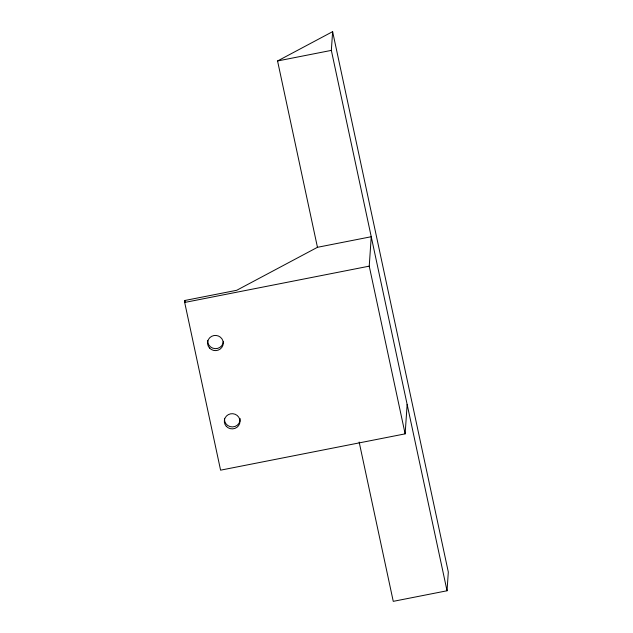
<?xml version="1.0" encoding="UTF-8"?>
<svg xmlns="http://www.w3.org/2000/svg" width="633" height="633" viewBox="0 0 633 633"><rect width="100%" height="100%" fill="white"/><g stroke="black" fill="none" stroke-linecap="round" stroke-linejoin="round"><path stroke-width="0.95" d="M184.686 302.455L184.82 300.493L236.718 290.286L317.457 247.305L371.239 236.726L369.237 266.153L405.136 433.858L220.585 470.169L184.686 302.455L369.237 266.153M359.148 442.04L393.259 601.35L447.04 590.771L331.344 50.387L332.626 31.65L277.563 60.966L317.457 247.305M405.136 433.858L407.146 404.432M447.04 590.771L448.314 572.034L332.626 31.65M277.563 60.966L331.344 50.387M184.82 300.493L185.232 302.424M223.378 341.527A7.857 7.604 3.9 0 1 215.085 348.648A7.857 7.604 3.9 0 1 207.695 340.594M240.097 418.46A7.857 7.604 3.9 0 1 232.533 426.927A7.857 7.604 3.9 0 1 224.454 418.856M226.298 426.318A7.857 7.604 3.9 0 0 239.614 423.699A7.857 7.604 3.9 0 0 230.562 413.832A7.857 7.604 3.9 0 0 226.298 426.318M209.547 348.055A7.857 7.604 3.9 0 0 222.863 345.436A7.857 7.604 3.9 0 0 213.812 335.569A7.857 7.604 3.9 0 0 209.547 348.055"/></g></svg>
